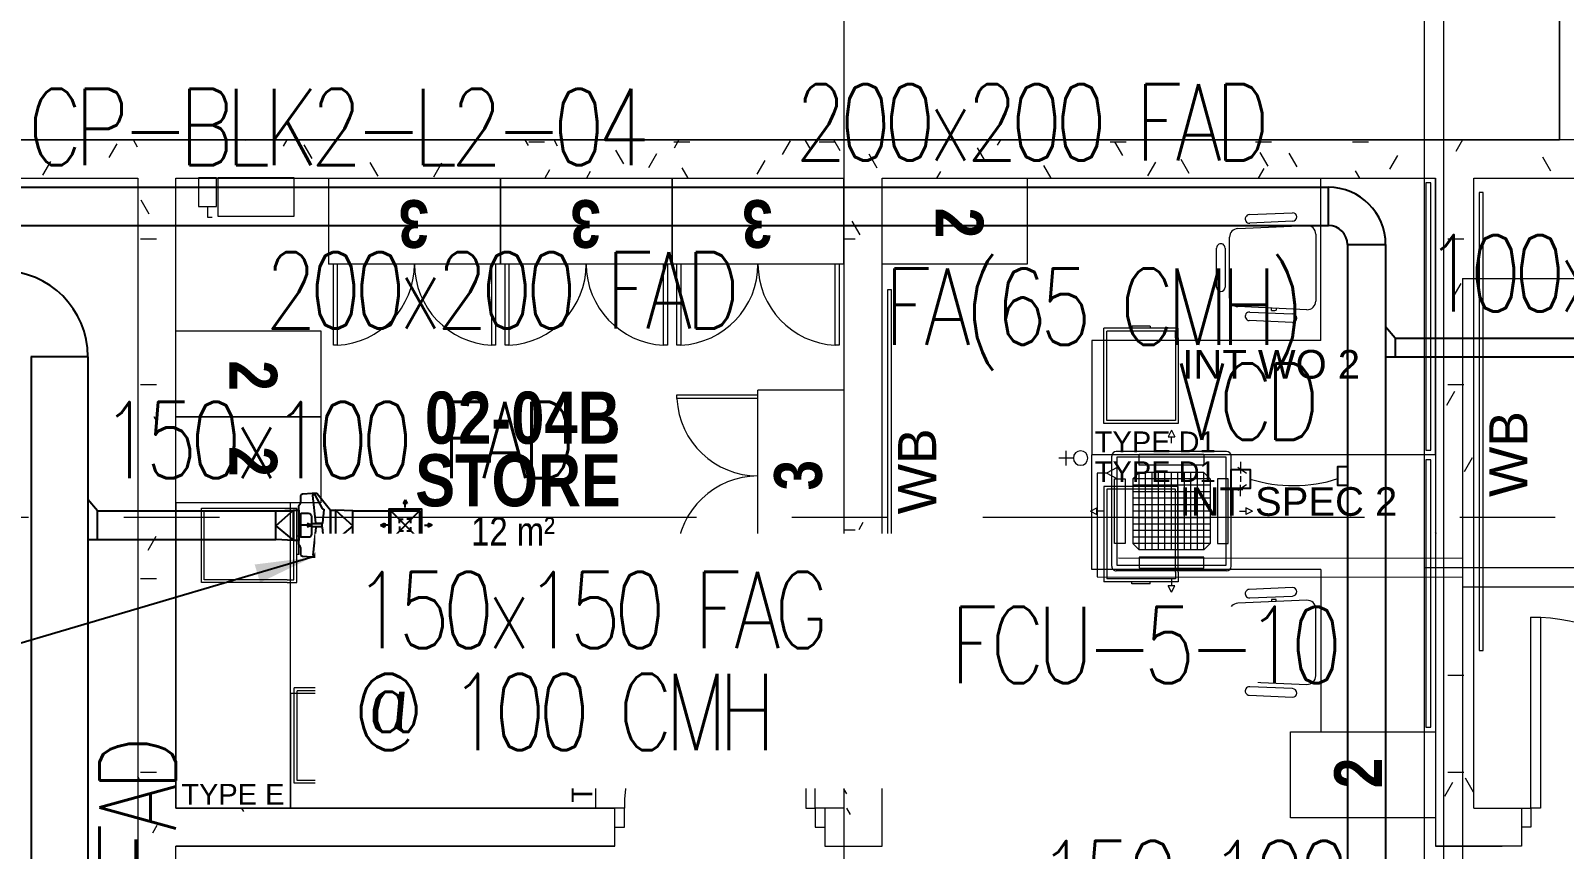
# Model space of a CAD drawing. Header units: millimetres. Extents: x 50620 to 404449, y -131543 to 97.
# Drawn here: x 351926 to 359962, y -58539 to -54251 of the extents above; entities that cross this region are included whole.
import ezdxf

# ---------------------------------------------------------------- set-up
doc = ezdxf.new("R2010")
doc.units = ezdxf.units.MM
doc.linetypes.add('CONTINOUS', pattern=[0])
doc.linetypes.add('IDA - Grid Line', pattern=[3500, 2000, -500, 500, -500])
for name, color, linetype, lineweight in [('1599_DB_A_BLK2_HQ_R21-2ND STOREY 20230517--$0$A-_DOOR----_E', 8, 'Continuous', 9), ('1599_DB_A_BLK2_HQ_R21-2ND STOREY 20230517--$0$S-_COLN----_E', 8, 'Continuous', 9), ('1599_DB_A_BLK2_HQ_R21-3RD STOREY 230517$0$S-_COLN----_E', 8, 'Continuous', 0), ('A-_FURT----_E', 8, 'Continuous', 9), ('A-_ROOMNAME_A', 8, 'Continuous', 9), ('A-_WALLPRTN_E', 8, 'Continuous', 9), ('FURNITURE', 8, 'Continuous', 9), ('M-_ACMV TX', 6, 'Continuous', 25), ('M-_ACON----_E-N', 7, 'Continuous', 9), ('M-_ARCHI', 8, 'Continuous', 5), ('M-AC-TEXT', 5, 'CONTINOUS', 25), ('M-ACMV_CDP', 190, 'DRAIN_PIPE', 13), ('M-ACMV_CP', 1, 'Continuous', 20), ('M-ACMV_FAD', 3, 'Continuous', 25), ('M-ACMV_FAF', 3, 'Continuous', 25), ('M-ACMV_FCU', 5, 'Continuous', 25), ('M-ACMV_FLEXD', 222, 'Continuous', 25), ('M-ACMV_PW', 8, 'REFRIGERANT', 25), ('M-ACMV_REF-P', 134, '500-1-RP', 9), ('M-FA TEXT', 3, 'Continuous', 25), ('M_ACMV_ANNOTATION', 7, 'Continuous', 20)]:
    doc.layers.add(name, color=color, linetype=linetype, lineweight=lineweight)
doc.layers.add('S-_ANOTGRID_E-1', color=9, linetype='IDA - Grid Line', lineweight=5, true_color=0x808080)
doc.styles.add('1599_DB_A_BLK2_HQ_R21-2ND STOREY 20230517--$0$Arial', font='arial.ttf')
doc.styles.add('Arial', font='arial.ttf', dxfattribs={"width": 0.8, "height": 300})
doc.styles.add('Arial Narrow', font='ARIALN.TTF', dxfattribs={"height": 100})
doc.styles.add('Arial Narrow_4', font='ARIALN.TTF', dxfattribs={"height": 375})
doc.styles.add('Arial Narrow_B_2', font='ARIALNB.TTF', dxfattribs={"height": 500})
doc.styles.add('Arial Narrow_B_4', font='ARIALNB.TTF', dxfattribs={"height": 500})
doc.styles.add('Arial_3', font='arial.ttf', dxfattribs={"height": 500})
doc.styles.add('ROMANS', font='romans.shx', dxfattribs={"width": 0.8})
doc.styles.get("Standard").update_dxf_attribs({"font": 'arial.ttf'})
doc.linetypes.add('500-1-RP', pattern='A,0.75,-0.5,0.75,-0.5,0.75,-0.5,0.75,-1.7,["RP",Standard,S=1,R=0,X=-1,Y=-0.5],-1.7', length=7.9)
doc.linetypes.add('BATTING', pattern='A,0.0001,-0.1,[134,ltypeshp.shx,S=0.1,R=0,X=-0.1,Y=0],-0.2,[134,ltypeshp.shx,S=0.1,R=180,X=0.1,Y=0],-0.1', length=0.4001)
doc.linetypes.add('DRAIN_PIPE', pattern='A,0.5,-0.2,["D",Standard,S=0.1,R=0,X=-0.1,Y=-0.05],-0.25', length=0.95)
doc.linetypes.add('REFRIGERANT', pattern='A,15,-5.08,["R",Standard,S=2.54,R=0,X=-2.54,Y=-1.27],-5.08', length=25.16)
doc.dimstyles.get("Standard").update_dxf_attribs({"dimtxt": 200, "dimasz": 150, "dimexe": 0.18, "dimexo": 0.0625, "dimgap": 10, "dimtad": 1, "dimtih": 1, "dimtoh": 1, "dimdec": 0, "dimzin": 0, "dimdsep": 46, "dimtxsty": 'Standard', "dimcen": 0.09, "dimclrd": 256, "dimclre": 256, "dimclrt": 256, "dimadec": 0, "dimazin": 0, "dimtfac": 1, "dimtdec": 0, "dimtofl": 0, "dimtmove": 0, "dimatfit": 3, "dimfxl": 1, "dimtolj": 1, "dimtzin": 0, "dimarcsym": 1})
pattern_1 = [(6e-11, (-28420.7, -3975.34), (1016, 254), [83.82, -678.18, 83.82, -678.18, -4064]), (6e-11, (-28420.7, -3975.34), (1016, 254), [-1524, 83.82, -1440.18, 83.82, -678.18, -1778]), (6e-11, (-28420.7, -3975.34), (1016, 254), [-3810, 83.82, -424.18, 83.82, -1186.18]), (120, (-28039.7, -3848.34), (-727.9705, 752.8818), [83.82, -678.18, 83.82, -678.18, -4064]), (120, (-28039.7, -3848.34), (-727.9705, 752.8818), [-1524, 83.82, -1440.18, 83.82, -678.18, -1778]), (120, (-28039.7, -3848.34), (-727.9705, 752.8818), [-3810, 83.82, -424.18, 83.82, -1186.18]), (240, (-27912.7, -3340.34), (-288.0295, -1006.8818), [83.82, -678.18, 83.82, -678.18, -4064]), (240, (-27912.7, -3340.34), (-288.0295, -1006.8818), [-1524, 83.82, -1440.18, 83.82, -678.18, -1778]), (240, (-27912.7, -3340.34), (-288.0295, -1006.8818), [-3810, 83.82, -424.18, 83.82, -1186.18])]

# ---------------------------------------------------------------- blocks, each defined once
blk = doc.blocks.new('A$C7208cd76')
at = {"layer": 'M-ACMV_FCU', "lineweight": 15}
for p, q in [((0, 424.1), (-17, 390.2)), ((0, 424.1), (17, 390.2)), ((-17, 390.2), (17, 390.2)), ((0, 356.2), (0, 390.2)), ((-312.5, 288.8), (-312.5, -288.8)), ((288.8, 312.5), (-288.8, 312.5)), ((288.9, 312.6), (288.9, 312.6)), ((312.5, 288.8), (312.5, -288.8)), ((312.6, 288.9), (312.6, 288.9)), ((-202.6, 169.6), (-169.6, 202.6)), ((-202.6, 169.6), (-202.6, -169.6)), ((202.6, 169.6), (-202.6, 169.6)), ((-169.6, 202.6), (169.6, 202.6)), ((-169.6, 202.6), (-169.6, -202.6)), ((-135.7, 202.6), (-135.7, -202.6)), ((-101.8, 202.6), (-101.8, -202.6)), ((-67.9, 202.6), (-67.9, -202.6)), ((-33.9, 202.6), (-33.9, -202.6)), ((0, 202.6), (0, -202.6)), ((33.9, 202.6), (33.9, -202.6)), ((67.9, 202.6), (67.9, -202.6)), ((101.8, 202.6), (101.8, -202.6)), ((135.7, 202.6), (135.7, -202.6)), ((169.6, 202.6), (202.6, 169.6)), ((169.6, 202.6), (169.6, -202.6)), ((202.6, 169.6), (202.6, -169.6)), ((202.6, 135.7), (-202.6, 135.7)), ((202.6, 101.8), (-202.6, 101.8)), ((-424.1, 0), (-390.2, 17)), ((-424.1, 0), (-390.2, -17)), ((-390.2, -17), (-390.2, 17)), ((-356.2, 0), (-390.2, 0)), ((202.6, 67.9), (-202.6, 67.9)), ((202.6, 33.9), (-202.6, 33.9)), ((202.6, 0), (-202.6, 0)), ((356.2, 0), (390.2, 0)), ((390.2, 17), (390.2, -17)), ((424.1, 0), (390.2, 17)), ((424.1, 0), (390.2, -17)), ((202.6, -33.9), (-202.6, -33.9)), ((202.6, -67.9), (-202.6, -67.9)), ((202.6, -101.8), (-202.6, -101.8)), ((202.6, -135.7), (-202.6, -135.7)), ((-169.6, -202.6), (-202.6, -169.6)), ((202.6, -169.6), (-202.6, -169.6)), ((-169.6, -202.6), (169.6, -202.6)), ((169.6, -202.6), (202.6, -169.6)), ((288.8, -312.5), (-288.8, -312.5)), ((17, -390.2), (-17, -390.2)), ((0, -424.1), (-17, -390.2)), ((0, -356.2), (0, -390.2)), ((0, -424.1), (17, -390.2))]:
    blk.add_line(p, q, dxfattribs=at)
for points in [[(285, 285), (285, -285), (-285, -285), (-285, 285)], [(-169.6, 241.6), (169.6, 241.6), (169.6, 297.9), (-169.6, 297.9)], [(-241.6, 169.6), (-241.6, -169.6), (-297.9, -169.6), (-297.9, 169.6)], [(241.6, 169.6), (241.6, -169.6), (297.9, -169.6), (297.9, 169.6)], [(-169.6, -241.6), (169.6, -241.6), (169.6, -297.9), (-169.6, -297.9)]]:
    blk.add_lwpolyline(points, close=True, dxfattribs=at)
for centre, start, end in [((-288.8, 288.8), 90, 180), ((288.8, 288.8), 0, 90), ((-288.8, -288.8), 180, 270), ((288.8, -288.8), 270, 0)]:
    blk.add_arc(centre, 23.7, start, end, dxfattribs=at)
blk = doc.blocks.new('A$C49267d6b')
at = {"layer": 'M-_ACON----_E-N', "lineweight": 0}
for p, q in [((-25.4, 76.2), (12.7, 101.6)), ((0, 127), (0, 76.2)), ((-25.4, 25.4), (12.7, 0)), ((0, 63.5), (0, 38.1)), ((0, -25.4), (0, 25.4))]:
    blk.add_line(p, q, dxfattribs=at)
blk = doc.blocks.new('A$C81577ca4')
at = {"layer": 'M-ACMV_REF-P', "lineweight": 0, "ltscale": 0.75}
for p, q in [((-36, -125), (-86, -125)), ((19, -95), (-36, -125)), ((19, -155), (-36, -125))]:
    blk.add_line(p, q, dxfattribs=at)
blk = doc.blocks.new('SSO')
at = {"layer": 'M-ACMV_PW', "color": 1, "linetype": 'ByBlock', "lineweight": 5}
for points in [[(1064815.9, 20822.4), (1064726.7, 20823.4)], [(1064815.9, 20822.4), (1064726.7, 20823.4)], [(1064770.8, 20778.3), (1064771.8, 20867.5)], [(1064770.8, 20778.3), (1064771.8, 20867.5)], [(1064770.8, 20778.3), (1064771.8, 20867.5)], [(1064770.8, 20778.3), (1064771.8, 20867.5)], [(1064770.8, 20778.3), (1064771.8, 20867.5)], [(1064770.8, 20778.3), (1064771.8, 20867.5)]]:
    blk.add_lwpolyline(points, dxfattribs=at)
blk.add_circle((1064770.3, 20733.6), 44.6, dxfattribs=at)
blk.add_circle((1064770.3, 20733.6), 44.6, dxfattribs=at)
blk = doc.blocks.new('100 XL SILEO')
at = {"layer": 'M-ACMV_FAD'}
blk.add_line((0, -94.3), (0, -39), dxfattribs=at)
for points in [[(106.6, -31.9), (110.7, -36.1, 0.198912), (117.8, -39), (153.7, -39, -0.391987), (163.7, -48.2), (168, -99.4, -0.019122), (168, -100.1), (168, -119.9, -0.140489), (166.5, -125.2), (79.5, -195), (-79.5, -195), (-166.5, -125.2, -0.140489), (-168, -119.9), (-168, -100.1, -0.019122), (-168, -99.4), (-163.7, -48.2, -0.391987), (-153.7, -39), (-117.8, -39, 0.198912), (-110.7, -36.1), (-106.6, -31.9, -0.198912), (-99.5, -29), (99.5, -29, -0.198912)], [(63.1, -39), (63.1, -77.4, -0.414214), (46.3, -94.3), (-46.3, -94.3, -0.414214), (-63.1, -77.4), (-63.1, -39)], [(-156.1, -102.7, 0.761347), (-158.6, -111.8), (-87.6, -151.5, -0.271829), (-85.4, -155.1), (-85.4, -156.4, 0.446494), (-80.7, -160.6), (-12.2, -153.1, 0.382654), (-8.4, -148.9), (-8.4, -122.8, 0.382336), (-12.2, -118.6)], [(156.1, -102.7, -0.761347), (158.6, -111.8), (87.6, -151.5, 0.271829), (85.4, -155.1), (85.4, -156.4, -0.446494), (80.7, -160.6), (12.2, -153.1, -0.382654), (8.4, -148.9), (8.4, -122.8, -0.382336), (12.2, -118.6)]]:
    blk.add_lwpolyline(points, format="xyb", close=True, dxfattribs=at)
for points in [[(79.5, 0), (79.5, -29), (-79.5, -29), (-79.5, 0)], [(8.4, -94.3), (8.4, -148.9), (-8.4, -148.9), (-8.4, -94.3)], [(79.5, -195), (79.5, -221), (-79.5, -221), (-79.5, -195)]]:
    blk.add_lwpolyline(points, close=True, dxfattribs=at)
blk.add_lwpolyline([(-8.4, -73.2), (0, -94.3), (8.4, -73.2)], dxfattribs=at)
blk = doc.blocks.new('FAG')
at = {"layer": 'M-ACMV_FAD'}
h = blk.add_hatch(color=256, dxfattribs=at)
h.dxf.hatch_style = 1
h.paths.add_polyline_path([(-10.1, 112.8), (10.1, 112.8), (0, 132.9)])
h = blk.add_hatch(color=256, dxfattribs=at)
h.dxf.hatch_style = 1
h.paths.add_polyline_path([(-99.9, -9.9), (-99.9, 10.2), (-120.1, 0.1)])
h = blk.add_hatch(color=256, dxfattribs=at)
h.dxf.hatch_style = 1
h.paths.add_polyline_path([(141.2, -1.2), (121, 8.9), (121, -11.2)])
h = blk.add_hatch(color=256, dxfattribs=at)
h.dxf.hatch_style = 1
h.paths.add_polyline_path([(0, -135), (10.1, -114.9), (-10.1, -114.9)])
for p, q in [((0, 132.9, 82.7), (-10.1, 112.8, 82.7)), ((10.1, 112.8, 82.7), (-10.1, 112.8, 82.7)), ((0, 132.9, 82.7), (10.1, 112.8, 82.7)), ((0, 92.6, 82.7), (0, 112.8, 82.7)), ((-120.1, 0.1, -22139.9), (-99.9, 10.2, -22139.9)), ((-120.1, 0.1, -22139.9), (-99.9, -9.9, -22139.9)), ((-99.9, 10.2, -22139.9), (-99.9, -9.9, -22139.9)), ((-79.8, 0.1, -22139.9), (-99.9, 0.1, -22139.9)), ((74.6, -74.9, 230.8), (-75, 75.1, 82.7)), ((-74.3, -74.8, -230), (74.6, 75.1, 230.8)), ((121, 8.9, 82.7), (121, -11.2, 82.7)), ((141.2, -1.2, 82.7), (121, 8.9, 82.7)), ((100.9, -1.2, 82.7), (121, -1.2, 82.7)), ((141.2, -1.2, 82.7), (121, -11.2, 82.7)), ((10.1, -114.9, 82.7), (-10.1, -114.9, 82.7)), ((0, -135, 82.7), (-10.1, -114.9, 82.7)), ((0, -94.7, 82.7), (0, -114.9, 82.7)), ((0, -135, 82.7), (10.1, -114.9, 82.7))]:
    blk.add_line(p, q, dxfattribs=at)
at = {"layer": 'M-ACMV_FAD', "elevation": 82.7}
for points in [[(85, -84.9), (-85, -84.9), (-85, 85.1), (85, 85.1)], [(75, -74.9), (-75, -74.9), (-75, 75.1), (75, 75.1)], [(75, -74.9), (-75, -74.9), (-75, 75.1), (75, 75.1)]]:
    blk.add_lwpolyline(points, close=True, dxfattribs=at)
for points in [[(-29.4, 10.4), (-29.4, 30.9), (-11.5, 30.9)], [(29.4, 10.4), (29.4, 30.9), (9, 30.9)], [(-29.4, -7.5), (-29.4, -30.6), (-9, -30.6)], [(9, -30.6), (29.4, -30.6), (29.4, -10.1)]]:
    blk.add_lwpolyline(points, dxfattribs=at)
blk = doc.blocks.new('A$Ce886c8c0')
at = {"layer": 'M-ACMV_CP', "lineweight": 0}
blk.add_lwpolyline([(200, -200), (200, 200), (0, 200), (0, -200)], close=True, dxfattribs=at)
blk.add_solid([(0, -200), (200, -200), (200, 200), (0, -200)], dxfattribs=at)
blk = doc.blocks.new('A$C8dc4c4a2')
at = {"layer": 'M-ACMV_CP', "lineweight": 5}
blk.add_lwpolyline([(0, 56.8), (0, -37.5), (150.8, -37.5), (150.8, 56.8)], close=True, dxfattribs=at)
blk.add_lwpolyline([(150.8, 9.6), (207.5, 9.6), (207.5, 34.6)], dxfattribs=at)
blk = doc.blocks.new('hgjtr')
at = {"layer": 'A-_FURT----_E'}
for p, q in [((64992, -58115), (64630, -58099)), ((64704.5, -58076.9), (64929.3, -58086.8)), ((64931.3, -58041.9), (64705.5, -58031.9)), ((64583, -58144), (64583, -58494.9)), ((65035, -58478.9), (65035, -58160)), ((65058, -58216.9), (65058, -58421.9)), ((65103, -58421.9), (65103, -58216.9)), ((64630, -58539.8), (64992, -58523.8)), ((64929.3, -58552), (64704.5, -58561.9)), ((64790.7, -58532.7), (64790.7, -58543.2)), ((64815.7, -58543.3), (64815.7, -58531.6)), ((64705.5, -58606.9), (64931.3, -58597))]:
    blk.add_line(p, q, dxfattribs=at)
for centre, radius, start, end in [((64628, -58144), 45, 87.46741, 180), ((64705.5, -58054.4), 22.5, 90, 267.46741), ((64930.3, -58064.4), 22.5, 267.46741, 87.47299), ((64990, -58160), 45, 0, 87.46741), ((65080.5, -58216.9), 22.5, 0, 180), ((65080.5, -58421.9), 22.5, 180, 0), ((64628, -58494.9), 45, 180, 272.53259), ((64990, -58478.9), 45, 272.53259, 0), ((64705.5, -58584.4), 22.5, 92.53259, 270), ((64803.8, -58373.1), 170.6, 265.60521, 274.01104), ((64930.3, -58574.5), 22.5, 272.52701, 92.53259)]:
    blk.add_arc(centre, radius, start, end, dxfattribs=at)
blk = doc.blocks.new('ARCHI 2ND_2024 09 11')
at = {"layer": '1599_DB_A_BLK2_HQ_R21-2ND STOREY 20230517--$0$S-_COLN----_E', "lineweight": 5}
h = blk.add_hatch(dxfattribs=at)
h.set_pattern_fill('FP_3', color=8, style=0, pattern_type=2)
h.set_pattern_definition(pattern_1)
h.paths.add_polyline_path([(-33077.7, -27025), (-30450, -27025), (-30450, -26825), (-34150, -26825), (-34150, -27025)])
h = blk.add_hatch(dxfattribs=at)
h.set_pattern_fill('FP_3', color=8, style=0, pattern_type=2)
h.set_pattern_definition(pattern_1)
h.paths.add_polyline_path([(-28650, -27025), (-26730, -27025), (-26730, -26825), (-30450, -26825), (-30450, -27025)])
h = blk.add_hatch(dxfattribs=at)
h.set_pattern_fill('FP_3', color=8, style=0, pattern_type=2)
h.set_pattern_definition(pattern_1)
h.paths.add_polyline_path([(-25950, -27025), (-25050, -27025), (-25050, -26825), (-26730, -26825), (-26730, -27025), (-26050, -27025)])
h = blk.add_hatch(dxfattribs=at)
h.set_pattern_fill('FP_3', color=8, style=0, pattern_type=2)
h.set_pattern_definition(pattern_1)
h.paths.add_polyline_path([(-21350, -27025), (-21350, -26825), (-25050, -26825), (-25050, -27025), (-22050, -27025)])
at = {"color": 8, "lineweight": 5}
for p, q in [((-27290.5, -27799.7), (-27290.5, -27810.7)), ((-27194.6, -27799.7), (-27290.5, -27799.7)), ((-27194.6, -27799.7), (-27194.6, -27810.7)), ((-27047.6, -27810.7), (-27437.6, -27810.7)), ((-27047.6, -27810.7), (-27437.6, -27810.7)), ((-27437.6, -28310.1), (-27437.6, -27810.7)), ((-27062.6, -27825.7), (-27422.6, -27825.7)), ((-27422.6, -28295.1), (-27422.6, -27825.7)), ((-27062.6, -27860.7), (-27062.6, -27825.7)), ((-27062.6, -27860.7), (-27062.6, -28295.1)), ((-27047.6, -27860.7), (-27047.6, -27810.7)), ((-27047.6, -27860.7), (-27047.6, -28310.1)), ((-27047.6, -28310.1), (-27437.6, -28310.1)), ((-27062.6, -28295.1), (-27422.6, -28295.1)), ((-27437.6, -28639.9), (-27437.6, -29139.3)), ((-27047.6, -28639.9), (-27437.6, -28639.9)), ((-27422.6, -28654.9), (-27422.6, -29124.3)), ((-27062.6, -28654.9), (-27422.6, -28654.9)), ((-27062.6, -29089.3), (-27062.6, -28654.9)), ((-27047.6, -29089.3), (-27047.6, -28639.9)), ((-32166.2, -28753.6), (-31666.8, -28753.6)), ((-32166.2, -29143.6), (-32166.2, -28753.6)), ((-32151.2, -28768.6), (-31681.8, -28768.6)), ((-32151.2, -29128.6), (-32151.2, -28768.6)), ((-31681.8, -29128.6), (-31681.8, -28768.6)), ((-31666.8, -29143.6), (-31666.8, -28753.6)), ((-31666.8, -29143.6), (-31666.8, -28753.6)), ((-31655.8, -28900.7), (-31666.8, -28900.7)), ((-31655.8, -28996.6), (-31655.8, -28900.7)), ((-31655.8, -28996.6), (-31666.8, -28996.6)), ((-27062.6, -29089.3), (-27062.6, -29124.3)), ((-27047.6, -29089.3), (-27047.6, -29139.3)), ((-31716.8, -29143.6), (-32166.2, -29143.6)), ((-31716.8, -29128.6), (-32151.2, -29128.6)), ((-31716.8, -29128.6), (-31681.8, -29128.6)), ((-31716.8, -29143.6), (-31666.8, -29143.6)), ((-27047.6, -29139.3), (-27437.6, -29139.3)), ((-27047.6, -29139.3), (-27437.6, -29139.3)), ((-27062.6, -29124.3), (-27422.6, -29124.3)), ((-27290.5, -29150.3), (-27290.5, -29139.3)), ((-27194.6, -29150.3), (-27290.5, -29150.3)), ((-27194.6, -29150.3), (-27194.6, -29139.3)), ((-31289.5, -29695), (-31679.5, -29695)), ((-31289.5, -29695), (-31679.5, -29695)), ((-31679.5, -30194.4), (-31679.5, -29695)), ((-31304.5, -29710), (-31664.5, -29710)), ((-31664.5, -30179.4), (-31664.5, -29710)), ((-31532.5, -29684), (-31532.5, -29695)), ((-31436.5, -29684), (-31532.5, -29684)), ((-31436.5, -29684), (-31436.5, -29695)), ((-31304.5, -29745), (-31304.5, -29710)), ((-31289.5, -29745), (-31289.5, -29695)), ((-31304.5, -29745), (-31304.5, -30179.4)), ((-31289.5, -29745), (-31289.5, -30194.4)), ((-31289.5, -30194.4), (-31679.5, -30194.4)), ((-31304.5, -30179.4), (-31664.5, -30179.4))]:
    blk.add_line(p, q, dxfattribs=at)
at = {"layer": '1599_DB_A_BLK2_HQ_R21-2ND STOREY 20230517--$0$A-_DOOR----_E', "color": 8, "lineweight": 5}
for p, q in [((-28950, -29325), (-29000, -29325)), ((-29000, -29325), (-29000, -30325)), ((-28950, -30325), (-28950, -29325)), ((-25200, -29325), (-25150, -29325)), ((-25200, -30325), (-25200, -29325)), ((-25150, -29325), (-25150, -30325)), ((-29950, -30325), (-30000, -30325)), ((-29950, -30425), (-29950, -30325)), ((-29000, -30325), (-28950, -30325)), ((-28900, -30325), (-28950, -30325)), ((-28950, -30325), (-28950, -30425)), ((-25250, -30325), (-25200, -30325)), ((-25150, -30325), (-25200, -30325)), ((-25200, -30325), (-25200, -30425)), ((-30000, -30425), (-29950, -30425)), ((-28950, -30425), (-28900, -30425)), ((-25200, -30425), (-25250, -30425))]:
    blk.add_line(p, q, dxfattribs=at)
for centre, start, end in [((-28950, -30325), 90, 180), ((-25200, -30325), 0, 90)]:
    blk.add_arc(centre, 1000, start, end, dxfattribs=at)
at = {"layer": '1599_DB_A_BLK2_HQ_R21-2ND STOREY 20230517--$0$S-_COLN----_E', "color": 8, "lineweight": 5}
for p, q in [((-25050, -21300), (-25050, -26825)), ((-25050, -26825), (-34150, -26825)), ((-23750, -26825), (-32500, -26825)), ((-34250, -27025), (-32500, -27025)), ((-32500, -27025), (-32500, -36400)), ((-32300, -27025), (-28800, -27025)), ((-32300, -30325), (-32300, -27025)), ((-28800, -27025), (-28800, -30325)), ((-28600, -27025), (-25700, -27025)), ((-28600, -30525), (-28600, -27025)), ((-25700, -27025), (-25700, -30525)), ((-25500, -27025), (-21550, -27025)), ((-25500, -30325), (-25500, -27025)), ((-25450.9, -27099.9), (-25470.9, -27099.9)), ((-25470.9, -27099.9), (-25470.9, -29499.9)), ((-25450.9, -29499.9), (-25450.9, -27099.9)), ((-28550.9, -27609.9), (-28570.9, -27609.9)), ((-28570.9, -27609.9), (-28570.9, -30009.9)), ((-28550.9, -30009.9), (-28550.9, -27609.9)), ((-25470.9, -29499.9), (-25450.9, -29499.9)), ((-28570.9, -30009.9), (-28550.9, -30009.9)), ((-30000, -30325), (-32300, -30325)), ((-32300, -30325), (-30000, -30325)), ((-30000, -30325), (-32300, -30325)), ((-30000, -30525), (-30000, -30325)), ((-28800, -30325), (-28900, -30325)), ((-28900, -30325), (-28900, -30525)), ((-25500, -30325), (-25250, -30325)), ((-25250, -30325), (-25250, -30525)), ((-32300, -36200), (-32300, -30525)), ((-32300, -30525), (-30000, -30525)), ((-30000, -30525), (-32300, -30525)), ((-32300, -30525), (-30000, -30525)), ((-28900, -30525), (-28600, -30525)), ((-25700, -30525), (-25350, -30525)), ((-25350, -30525), (-25700, -30525)), ((-25700, -30525), (-25350, -30525)), ((-25250, -30525), (-25350, -30525))]:
    blk.add_line(p, q, dxfattribs=at)
at = {"layer": '1599_DB_A_BLK2_HQ_R21-2ND STOREY 20230517--$0$S-_COLN----_E', "color": 8, "linetype": 'Continuous', "lineweight": 5}
for p, q in [((-30450, -26835.3), (-30368.9, -26835.3)), ((-30300.1, -26857.2), (-30318.7, -26825)), ((-29690.7, -26835.3), (-29606.9, -26835.3)), ((-28928.7, -26835.3), (-28844.9, -26835.3)), ((-28819.3, -26882.1), (-28852.2, -26825)), ((-27980.1, -26825), (-27996, -26852.6)), ((-27404.7, -26835.3), (-27320.9, -26835.3)), ((-27338.4, -26907), (-27380.3, -26834.4)), ((-26642.7, -26835.3), (-26558.9, -26835.3)), ((-26134.7, -26835.3), (-26050.9, -26835.3)), ((-29953.2, -26950.1), (-29995.1, -26877.5)), ((-29781.9, -26897.9), (-29823.8, -26970.4)), ((-26424.5, -26965.9), (-26466.4, -26893.3)), ((-30128.9, -26990.8), (-30148.6, -27025)), ((-29616.7, -27025), (-29648.1, -26970.5)), ((-29215, -26931.9), (-29256.9, -27004.5)), ((-27167.2, -26941), (-27209.1, -27013.6)), ((-26991.5, -26999.9), (-27033.4, -26927.4)), ((-26600.2, -26975), (-26629.1, -27025)), ((-26097.1, -27025), (-26119.5, -26986.3)), ((-32440.9, -27213.2), (-32482.8, -27140.7)), ((-28715.3, -27322), (-28757.2, -27249.4)), ((-32484.7, -27343.3), (-32400.9, -27343.3)), ((-28800, -27343.3), (-28740.9, -27343.3)), ((-25634.7, -27343.3), (-25550.9, -27343.3)), ((-25567.3, -27576), (-25609.2, -27648.6)), ((-32484.7, -28105.3), (-32400.9, -28105.3)), ((-25634.7, -28105.3), (-25550.9, -28105.3)), ((-25601.3, -28142.9), (-25643.2, -28215.5)), ((-32400, -28300.1), (-32414.8, -28274.5)), ((-25508.4, -28489.9), (-25550.3, -28562.5)), ((-32498.7, -28555.5), (-32500, -28557.8)), ((-28700, -28828.2), (-28722, -28866.3)), ((-32405.7, -28902.5), (-32447.7, -28975.1)), ((-28800, -28867.3), (-28740.9, -28867.3)), ((-25695.4, -28886.7), (-25700, -28878.8)), ((-32484.7, -29121.3), (-32400.9, -29121.3)), ((-28800, -29375.3), (-28740.9, -29375.3)), ((-25634.7, -29629.3), (-25550.9, -29629.3)), ((-32490.7, -30174.9), (-32500, -30158.9)), ((-32484.7, -30137.3), (-32400.9, -30137.3)), ((-28800, -30137.3), (-28740.9, -30137.3)), ((-25610.5, -30190.7), (-25652.4, -30263.3)), ((-25634.7, -30137.3), (-25550.9, -30137.3)), ((-25500.4, -30240.6), (-25542.3, -30168)), ((-28784.6, -30250), (-28800, -30223.3)), ((-31943.8, -30342.9), (-31954.1, -30325)), ((-28765.1, -30358.7), (-28784.6, -30325)), ((-32400, -30416.6), (-32422.7, -30455.9))]:
    blk.add_line(p, q, dxfattribs=at)
at = {"layer": '1599_DB_A_BLK2_HQ_R21-2ND STOREY 20230517--$0$S-_COLN----_E', "color": 8, "lineweight": 5}
blk.add_lwpolyline([(-34049.2, -19700), (-34249.2, -19700), (-34249.2, -26825), (-25050, -26825), (-25050, -19700), (-32949.2, -19700)], dxfattribs=at)
at = {"layer": '1599_DB_A_BLK2_HQ_R21-3RD STOREY 230517$0$S-_COLN----_E', "color": 8, "lineweight": 5}
for points in [[(-31700, -28725), (-32300, -28725), (-32300, -30325), (-31700, -30325), (-31700, -29725), (-31700, -29725)], [(-31700, -29725), (-31700, -30325), (-30100, -30325), (-30100, -29725), (-30700, -29725), (-30700, -29725)]]:
    blk.add_lwpolyline(points, close=True, dxfattribs=at)
at = {"layer": 'A-_FURT----_E', "color": 8, "lineweight": 5}
for p, q in [((-31500, -27025), (-30600, -27025)), ((-31500, -27025), (-31500, -27475)), ((-30600, -27025), (-29700, -27025)), ((-30600, -27025), (-30600, -27475)), ((-30600, -27475), (-30600, -27025)), ((-29700, -27025), (-28800, -27025)), ((-29700, -27025), (-29700, -27475)), ((-29700, -27475), (-29700, -27025)), ((-28800, -27475), (-28800, -27025)), ((-26300, -27875), (-26300, -27025)), ((-26300, -27025), (-25700, -27025)), ((-25700, -28475), (-25700, -27025)), ((-26675.5, -27216), (-26449.7, -27206)), ((-26736.2, -27289.1), (-26374.2, -27273.1)), ((-26448.7, -27251), (-26673.5, -27261)), ((-26327.2, -27318.1), (-26327.2, -27669)), ((-26847.2, -27596), (-26847.2, -27391)), ((-26802.2, -27391), (-26802.2, -27596)), ((-26779.2, -27653), (-26779.2, -27334.1)), ((-30600, -27475), (-31500, -27475)), ((-31475, -27900), (-31475, -27475)), ((-31455, -27475), (-31455, -27900)), ((-30645, -27900), (-30645, -27475)), ((-30625, -27475), (-30625, -27900)), ((-29700, -27475), (-30600, -27475)), ((-30575, -27900), (-30575, -27475)), ((-30555, -27475), (-30555, -27900)), ((-29745, -27900), (-29745, -27475)), ((-29725, -27475), (-29725, -27900)), ((-28800, -27475), (-29700, -27475)), ((-29675, -27900), (-29675, -27475)), ((-29655, -27475), (-29655, -27900)), ((-28845, -27900), (-28845, -27475)), ((-28825, -27475), (-28825, -27900)), ((-26374.2, -27714), (-26736.2, -27698)), ((-26559.9, -27717.4), (-26559.9, -27705.7)), ((-26534.9, -27706.9), (-26534.9, -27717.3)), ((-26449.7, -27781), (-26675.5, -27771.1)), ((-26673.5, -27726.1), (-26448.7, -27736.1)), ((-26300, -27875), (-27500, -27875)), ((-27500, -27875), (-27500, -28475)), ((-31455, -27900), (-31475, -27900)), ((-30625, -27900), (-30645, -27900)), ((-30555, -27900), (-30575, -27900)), ((-29725, -27900), (-29745, -27900)), ((-29655, -27900), (-29675, -27900)), ((-28825, -27900), (-28845, -27900)), ((-29675, -28160), (-29250, -28160)), ((-29675, -28180), (-29675, -28160)), ((-29250, -28180), (-29675, -28180)), ((-29250, -29035), (-29250, -28135)), ((-28800, -28135), (-29250, -28135)), ((-28800, -28135), (-28800, -29035)), ((-27500, -29075), (-27500, -28475)), ((-25700, -28475), (-27500, -28475)), ((-25700, -28475), (-27300, -28475)), ((-25700, -28475), (-25700, -29925)), ((-31700, -28725), (-32300, -28725)), ((-29675, -28990), (-29250, -28990)), ((-29675, -29010), (-29675, -28990)), ((-29250, -29010), (-29675, -29010)), ((-29250, -29035), (-28800, -29035)), ((-26300, -29075), (-27500, -29075)), ((-26300, -29075), (-26300, -29925)), ((-26449.7, -29169), (-26675.5, -29178.9)), ((-26374.2, -29236), (-26736.2, -29252)), ((-26673.5, -29223.9), (-26448.7, -29213.9)), ((-26559.9, -29232.6), (-26559.9, -29244.3)), ((-26534.9, -29243.1), (-26534.9, -29232.7)), ((-26779.2, -29297), (-26779.2, -29615.9)), ((-26327.2, -29631.9), (-26327.2, -29281)), ((-26847.2, -29354), (-26847.2, -29559)), ((-26802.2, -29559), (-26802.2, -29354)), ((-26736.2, -29660.9), (-26374.2, -29676.9)), ((-26448.7, -29699), (-26673.5, -29689)), ((-26675.5, -29734), (-26449.7, -29744)), ((-26300, -29925), (-25700, -29925)), ((-32300, -30325), (-31700, -30325))]:
    blk.add_line(p, q, dxfattribs=at)
for points in [[(-28600, -27475), (-28600, -27025), (-27840, -27025), (-27840, -27475)], [(-32300, -28275), (-32300, -27825), (-31540, -27825), (-31540, -28275)], [(-32300, -28725), (-32300, -28275), (-31540, -28275), (-31540, -28725)], [(-25700, -29925), (-25700, -30375), (-26460, -30375), (-26460, -29925)]]:
    blk.add_lwpolyline(points, close=True, dxfattribs=at)
for centre, radius, start, end in [((-26674.5, -27238.5), 22.5, 92.52701, 272.53259), ((-26449.7, -27228.5), 22.5, 272.53259, 90), ((-26734.2, -27334.1), 45, 92.53259, 180), ((-26372.2, -27318.1), 45, 0, 92.53259), ((-26824.7, -27391), 22.5, 0, 180), ((-31475, -27475), 425, 272.71903, 0), ((-30625, -27475), 425, 180, 267.28097), ((-30575, -27475), 425, 272.71903, 0), ((-29725, -27475), 425, 180, 267.28097), ((-29675, -27475), 425, 272.71903, 0), ((-28825, -27475), 425, 180, 267.28097), ((-26824.7, -27596), 22.5, 180, 0), ((-26734.2, -27653), 45, 180, 267.46741), ((-26548, -27547.2), 170.6, 265.98896, 274.39479), ((-26372.2, -27669), 45, 267.46741, 0), ((-26674.5, -27748.6), 22.5, 87.46741, 267.47299), ((-26449.7, -27758.5), 22.5, 270, 87.46741), ((-29250, -28160), 425, 182.71903, 270), ((-29250, -29010), 425, 90, 177.28097), ((-26449.7, -29191.5), 22.5, 272.53259, 90), ((-26674.5, -29201.4), 22.5, 92.52701, 272.53259), ((-26548, -29402.8), 170.6, 85.60521, 94.01104), ((-26372.2, -29281), 45, 0, 92.53259), ((-26824.7, -29354), 22.5, 0, 180), ((-26734.2, -29297), 45, 92.53259, 180), ((-26824.7, -29559), 22.5, 180, 0), ((-26734.2, -29615.9), 45, 180, 267.46741), ((-26372.2, -29631.9), 45, 267.46741, 0), ((-26674.5, -29711.5), 22.5, 87.46741, 267.47299), ((-26449.7, -29721.5), 22.5, 270, 87.46741)]:
    blk.add_arc(centre, radius, start, end, dxfattribs=at)
at = {"layer": 'FURNITURE', "color": 8, "lineweight": 5}
for p, q in [((-25725, -27050), (-25750, -27050)), ((-25750, -27050), (-25750, -28450)), ((-25725, -28450), (-25725, -27050)), ((-25750, -28450), (-25725, -28450)), ((-25725, -28500), (-25750, -28500)), ((-25750, -28500), (-25750, -29900)), ((-25725, -29900), (-25725, -28500)), ((-25750, -29900), (-25725, -29900))]:
    blk.add_line(p, q, dxfattribs=at)
at = {"layer": 'S-_ANOTGRID_E-1', "color": 8, "lineweight": 5}
for p, q in [((-28800, 26594.8), (-28800, -83806.9)), ((-38572.1, -28800), (17962.1, -28800))]:
    blk.add_line(p, q, dxfattribs=at)
at = {"color": 8, "lineweight": 5, "rotation": 90}
for p in [(-89538.7, -94239.5), (-88776.7, -94239.5)]:
    blk.add_blockref('hgjtr', p, dxfattribs=at)
at = {"color": 8, "lineweight": 5, "style": 'Arial_3'}
for s, p in [('INT WO 2', (-27026.5, -28074.8)), ('INT SPEC 2', (-27041.3, -28793.7))]:
    blk.add_text(s, height=150, dxfattribs=at).set_placement(p)
at = {"layer": '1599_DB_A_BLK2_HQ_R21-2ND STOREY 20230517--$0$S-_COLN----_E', "color": 8, "lineweight": 5, "extrusion": (5.42101e-20, -1.69407e-21, -1), "style": '1599_DB_A_BLK2_HQ_R21-2ND STOREY 20230517--$0$Arial', "text_generation_flag": 2}
for p in [(25218.4, -28695.2), (28316.1, -28785.5)]:
    blk.add_text('WB', height=200, rotation=270, dxfattribs=at).set_placement(p)
at = {"layer": 'A-_FURT----_E', "color": 8, "lineweight": 5, "char_height": 250, "width": 196.413, "attachment_point": 1, "style": 'Arial Narrow_B_4'}
for s, insert, rotation in [('3', (-30974.3, -27390.5), 180), ('3', (-30074.3, -27390.5), 180), ('3', (-29174.3, -27390.5), 180), ('2', (-28069.3, -27179.4), 270), ('2', (-31769.3, -27979.4), 270), ('2', (-31769.3, -28429.4), 270), ('3', (-29165.5, -28660.7), 90), ('2', (-26230.7, -30220.6), 90)]:
    blk.add_mtext(s, dxfattribs=dict(at, insert=insert, rotation=rotation))
at = {"layer": 'A-_ROOMNAME_A', "color": 8, "lineweight": 5}
for s, height, style, p in [('02-04B', 272.93, 'Arial Narrow_B_2', (-30995.1, -28416.1)), ('STORE', 272.93, 'Arial Narrow_B_2', (-31045.8, -28743.9)), ('12 m²', 150, 'Arial Narrow_4', (-30752.8, -28949.6)), ('(NV)', 181.95, 'Arial Narrow_4', (-30750.7, -29193.1))]:
    blk.add_text(s, height=height, dxfattribs=dict(at, style=style)).set_placement(p)
at = {"layer": 'A-_WALLPRTN_E', "color": 8, "lineweight": 5, "style": 'Arial_3'}
for p in [(-27485.3, -28460.7), (-27485.3, -28617.2)]:
    blk.add_text('TYPE D1', height=108.74, dxfattribs=at).set_placement(p)
at = {"layer": 'A-_WALLPRTN_E', "color": 8, "lineweight": 5, "insert": (-30227.1, -30296.5), "char_height": 108.74, "attachment_point": 1, "rotation": 90, "style": 'Arial_3'}
blk.add_mtext_dynamic_manual_height_columns('TYPE E', width=708.533, gutter_width=0.483, heights=[0], dxfattribs=at)
at = {"layer": 'A-_WALLPRTN_E', "color": 8, "lineweight": 5, "insert": (-32271.5, -30197.9), "char_height": 108.74, "attachment_point": 1, "style": 'Arial_3'}
blk.add_mtext_dynamic_manual_height_columns('TYPE E', width=708.533, gutter_width=0.483, heights=[0], dxfattribs=at)

msp = doc.modelspace()

# ---------------------------------------------------------------- block references
at = {"layer": 'M-_ARCHI', "lineweight": 5, "extrusion": (0.000419962, 1.0854e-05, 1), "rotation": 359.9999887056363}
msp.add_blockref('ARCHI 2ND_2024 09 11', (384987.1, -27998.1, 422.1), dxfattribs=at)

# ---------------------------------------------------------------- next in the draw order: linework, layer by layer
at = {"layer": 'M-ACMV_CDP', "ltscale": 2.5}
for p, q in [((359428.6, -55548), (359428.6, -63625.7)), ((359428.6, -55548), (363816.1, -55548)), ((357625.9, -57011.9), (359428.6, -57013)), ((359428.6, -57163), (361703.5, -57163))]:
    msp.add_line(p, q, dxfattribs=at)
at = {"layer": 'M-ACMV_FAD'}
for p, q in [((350678.6, -55071, 0), (358726.1, -55071, 0)), ((358726.1, -55271, 0), (358726.1, -55071, 0)), ((350678.6, -55271, 0), (358726.1, -55271, 0)), ((358826.1, -55368.6, 0), (358826.1, -62473)), ((358826.1, -55371, 0), (359026.1, -55371, 0)), ((359026.1, -55371, 0), (359026.1, -62473)), ((358826.1, -55573), (358826.1, -55623)), ((359076.1, -55861.6), (359026.1, -55802)), ((358826.1, -55973), (358826.1, -55923)), ((359076.1, -55861.6), (361276.1, -55861.6)), ((359076.1, -55861.6), (359076.1, -55961.6)), ((352226.2, -55958.4, 28.2), (351926.2, -55958.4, 28.2)), ((351928.6, -55958.4, -2), (351928.6, -61076.5, -2)), ((352226.2, -55958.4, 28.2), (352226.7, -61076.5, 23.4)), ((359076.1, -55961.6), (359026.1, -55961.6)), ((361276.1, -55961.6), (359076.1, -55961.6))]:
    msp.add_line(p, q, dxfattribs=at)
at = {"layer": 'M-ACMV_FAD', "extrusion": (0.000419962, 1.0854e-05, 1)}
for p, q in [((352276.3, -56765.1, 27.8), (353211.3, -56765.3, 27.5)), ((353302.6, -56915.1, 27.4), (353302.6, -56765.1, 27.4)), ((353614.8, -56765.1, 27.2), (353878.3, -56765.1, 27.1)), ((352276.3, -56915.1, 27.8), (353211.3, -56915.1, 27.4)), ((353614.8, -56915.1, 27.2), (353878.3, -56915.1, 27.1))]:
    msp.add_line(p, q, dxfattribs=at)
at = {"layer": 'M-ACMV_FAD'}
for points in [[(358216.1, -56549.3), (358316.1, -56549.3), (358316.1, -56649.3), (358216.1, -56649.3)], [(358826.1, -56533.8), (358826.1, -56633.8), (358776.1, -56633.8), (358776.1, -56533.8)]]:
    msp.add_lwpolyline(points, close=True, dxfattribs=at)
at = {"layer": 'M-ACMV_FAD', "extrusion": (0.000419962, 1.0854e-05, 1), "elevation": 175.1}
msp.add_lwpolyline([(352226.2, -56915.1), (352276.2, -56915.1), (352276.2, -56765.1), (352226.2, -56705.5)], dxfattribs=at)
at = {"layer": 'M-ACMV_FAD', "extrusion": (0.000430364, -0.00040912, 1), "elevation": 202.7}
for points in [[(353302.5, -56761.7), (353211.2, -56843.8), (353302.5, -56920.7)], [(353523.5, -56920.7), (353614.8, -56915), (353614.8, -56765.1), (353523.5, -56761.7), (353523.5, -56920.7)]]:
    msp.add_lwpolyline(points, dxfattribs=at)
at = {"layer": 'M-ACMV_FAD', "extrusion": (0.00040956, -0.00040912, 1), "elevation": 195.3}
for points in [[(353302.5, -56920.7), (353211.2, -56915), (353211.2, -56765.1), (353302.5, -56761.7), (353302.5, -56920.7)], [(353523.5, -56761.7), (353614.8, -56843.8), (353523.5, -56920.7)]]:
    msp.add_lwpolyline(points, dxfattribs=at)
at = {"layer": 'M-ACMV_FAD'}
for centre, radius in [((358726.1, -55371, 0), 300), ((358726.1, -55371, 0), 100), ((351776.2, -55958.4, 28.2), 450)]:
    msp.add_arc(centre, radius, 0, 90, dxfattribs=at)
at = {"layer": 'M-ACMV_FLEXD', "color": 3, "linetype": 'BATTING', "lineweight": 0}
msp.add_arc((358542.6, -55872, -67.5), 761.8, 252.6991, 287.84702, dxfattribs=at)
at = {"layer": 'M-ACMV_REF-P', "color": 67, "ltscale": 0.25, "true_color": 0x727430}
for p, q in [((359228.6, -30536.9), (359228.6, -63525.7)), ((359228.6, -57063), (361235.7, -57063))]:
    msp.add_line(p, q, dxfattribs=at)
at = {"layer": 'M-ACMV_REF-P', "color": 116, "ltscale": 0.25, "true_color": 0x136734}
for p, q in [((359328.6, -30511.4), (359328.6, -63425.7)), ((357513.6, -56568.7), (357513.6, -57111.8)), ((357513.6, -57111.8), (359428.5, -57113))]:
    msp.add_line(p, q, dxfattribs=at)

# ---------------------------------------------------------------- next in the draw order: block references
at = {"layer": 'M-_ACMV TX', "xscale": -1.181061443391948, "yscale": 1.181061443391948, "zscale": 1.181061443391948}
msp.add_blockref('A$C49267d6b', (358266.1, -56659.3), dxfattribs=at)
at = {"layer": 'M-ACMV_CP', "extrusion": (0.000839925, 9.78955e-09, 1), "rotation": 270.0013355959445}
msp.add_blockref('A$Ce886c8c0', (353106.1, -55021.9, 570.9), dxfattribs=at)
at = {"layer": 'M-ACMV_FAD'}
msp.add_blockref('A$C81577ca4', (357599.6, -56443.7), dxfattribs=at)
at = {"layer": 'M-ACMV_FAD', "extrusion": (0.000419962, 1.0854e-05, 1)}
for name, p, rotation in [('100 XL SILEO', (353302.5, -56841.2, 175.1), 89.9999887060418), ('FAG', (353888.4, -56840.4, 959.9), 359.9999887056363)]:
    msp.add_blockref(name, p, dxfattribs=dict(at, rotation=rotation))
at = {"layer": 'M-ACMV_FAF', "rotation": 270}
msp.add_blockref('A$C7208cd76', (357903.6, -56767.6), dxfattribs=at)
at = {"layer": 'M-ACMV_PW', "color": 1, "linetype": 'ByBlock', "lineweight": 5, "extrusion": (0.000839925, 9.78955e-09, 1), "rotation": 270.0013355959445}
msp.add_blockref('A$C8dc4c4a2', (352842.4, -55020.7, 570.9), dxfattribs=at)
at = {"layer": 'M-ACMV_PW', "color": 1, "linetype": 'ByBlock', "lineweight": 5, "xscale": -0.85, "yscale": 0.85, "zscale": 0.85, "rotation": 90}
msp.add_blockref('SSO', (375051.3, 848565.7, 0), dxfattribs=at)
at = {"layer": 'M-ACMV_REF-P', "color": 116, "ltscale": 0.25, "true_color": 0x136734}
msp.add_blockref('A$C81577ca4', (357599.6, -56443.7), dxfattribs=at)

# ---------------------------------------------------------------- next in the draw order: texts
at = {"layer": 'M-AC-TEXT', "insert": (356742.7, -57668.2), "char_height": 400, "width": 1613.264, "attachment_point": 7, "line_spacing_factor": 0.8, "style": 'ROMANS', "bg_fill": 3, "box_fill_scale": 1, "bg_fill_color": 256, "bg_fill_transparency": 0}
msp.add_mtext('{\\Fsimplex|c0;\\T0.8;FCU-5-10}', dxfattribs=at)
at = {"layer": 'M-ACMV_FAD', "color": 7, "insert": (351911, -54555.5, 1351.2), "char_height": 400, "width": 3679.304, "attachment_point": 1, "style": 'Arial Narrow'}
msp.add_mtext('{\\Fsimplex|c0;\\W0.8;\\T0.8;CP-BLK2-L2-04}', dxfattribs=at)
at = {"layer": 'M-FA TEXT', "linetype": 'Continuous', "char_height": 400, "attachment_point": 7, "line_spacing_factor": 0.8, "style": 'Arial'}
for s, insert, width, rotation in [('{\\Fsimplex|c0;\\T0.8;200x200 FAD}', (355929.5, -54931, 0.8), 2683.469, 0.01233), ('{\\Fromans|c0;\\T0.8;100x100 }', (359230.8, -55721.6), 2683.469, 0.01233), ('{\\Fsimplex|c0;\\T0.8;300x250 FAD}', (352687.3, -60436.3, 24.6), 2764.433, 90)]:
    msp.add_mtext(s, dxfattribs=dict(at, insert=insert, width=width, rotation=rotation))
at = {"layer": 'M-FA TEXT', "char_height": 400, "attachment_point": 7, "line_spacing_factor": 0.8, "style": 'ROMANS'}
for s, insert, width in [('{\\Fsimplex|c0;\\T0.8;200x200 FAD}', (353153.3, -55811, 0), 2684.166), ('{\\Fsimplex|c0;\\T0.8;FA(65 CMH)}', (356397.2, -56029.9, 273.3), 2416.018), ('{\\Fsimplex|c0;\\T0.8;VCD}', (357940.2, -56393.4, 273), 767.906), ('{\\Fsimplex|c0;\\T0.8;150x100 FAD}', (352293.1, -56595.3, 1626.2), 2684.166), ('{\\Fromans|c0;\\T0.8;150x100}', (357201.9, -58894.8), 2684.166)]:
    msp.add_mtext(s, dxfattribs=dict(at, insert=insert, width=width))

# ---------------------------------------------------------------- next in the draw order: leaders
at = {"layer": 'M_ACMV_ANNOTATION'}
msp.add_leader([(353401.8, -57009.2, -265.5), (343566.9, -59910.2, -261.3), (333070.4, -59988.6, -256.9)], dimstyle='Standard', override={"dimasz": 300, "dimtad": 0, "dimfxl": 100, "dimarcsym": 2}, dxfattribs=at)

# ---------------------------------------------------------------- next in the draw order: texts
at = {"layer": 'M-FA TEXT', "insert": (353617.1, -58019, 1898.2), "char_height": 400, "width": 2625.346, "attachment_point": 7, "line_spacing_factor": 0.8, "style": 'ROMANS', "bg_fill": 2}
msp.add_mtext('{\\Fsimplex|c0;\\T0.8;150x150 FAG\\P@ 100 CMH}', dxfattribs=at)

doc.saveas('drawing.dxf')
